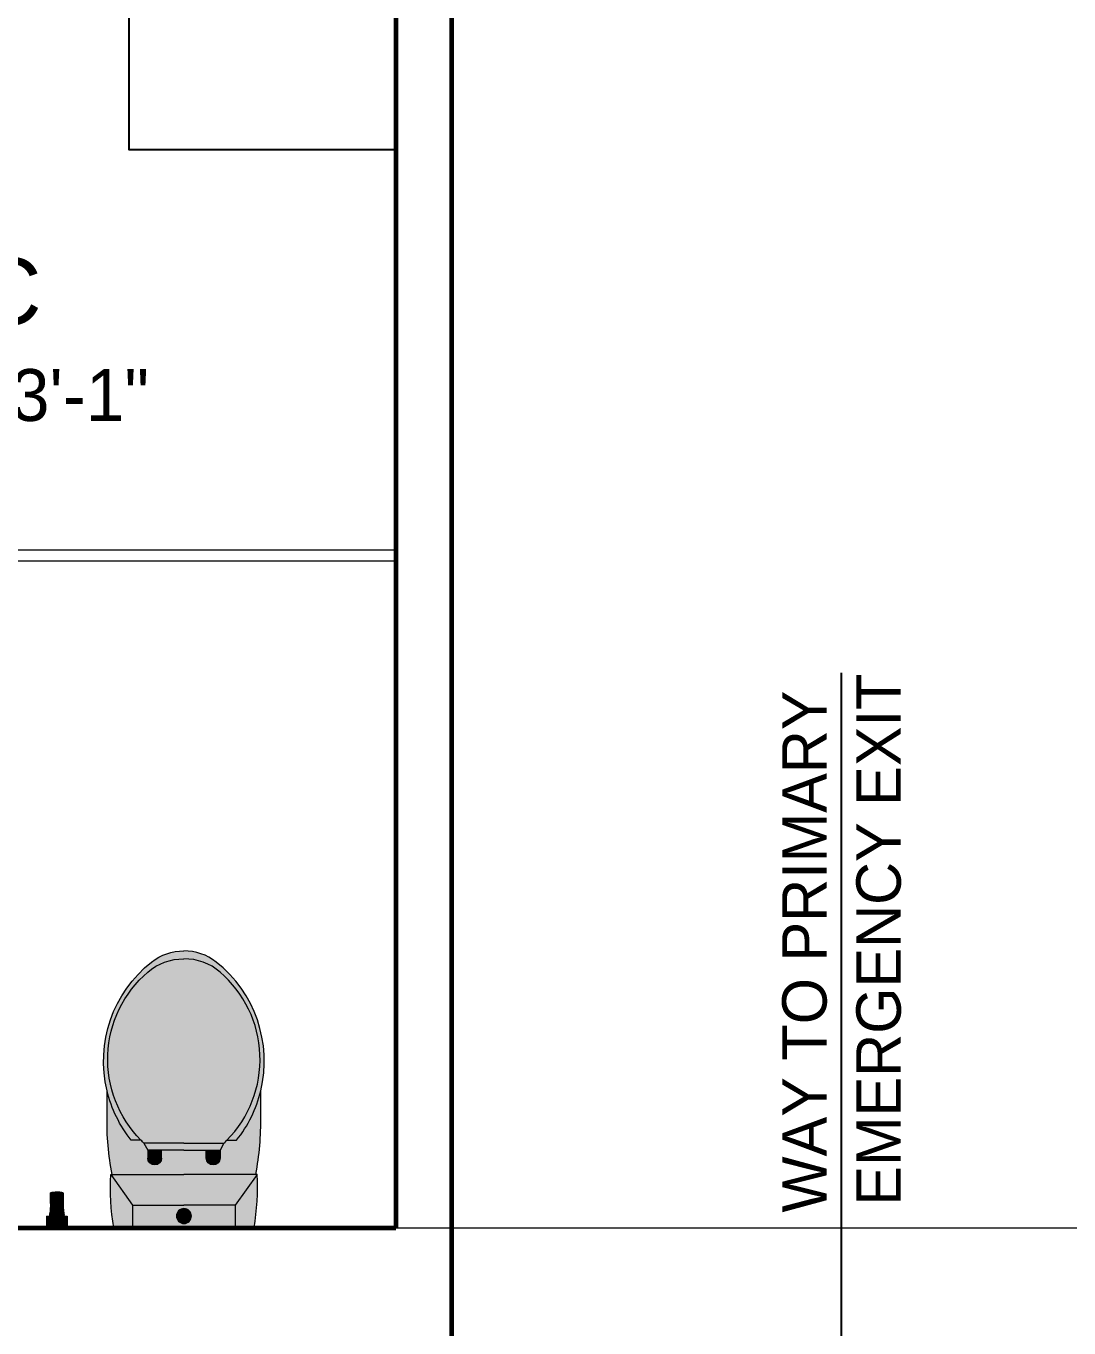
# Model space of a CAD drawing. Header units: feet. Extents: x 109753 to 150441, y 47761 to 75080.
# Drawn here: x 126818.7 to 126912.5, y 50687.7 to 50804.8 of the extents above; entities that cross this region are included whole.
import ezdxf

# ---------------------------------------------------------------- set-up
doc = ezdxf.new("R2010")
doc.units = ezdxf.units.FT
doc.header["$LTSCALE"] = 50
doc.header["$MEASUREMENT"] = 0
doc.linetypes.add('CENTER', pattern=[2, 1.25, -0.25, 0.25, -0.25])
for name, color, linetype, lineweight in [('A-Furniture', 175, 'Continuous', 0), ('CENTRELINE', 146, 'CENTER', 18), ('door and windows', 4, 'Continuous', 13), ('TEXT', 181, 'Continuous', 13), ('WALL', 1, 'Continuous', 60)]:
    doc.layers.add(name, color=color, linetype=linetype, lineweight=lineweight)
doc.styles.add('GL_Imperial', font='GOTHIC.TTF', dxfattribs={"height": 8})

# ---------------------------------------------------------------- blocks, each defined once
blk = doc.blocks.new('toilet')
at = {"true_color": 0xaaabad}
h = blk.add_hatch(color=253, dxfattribs=at)
h.dxf.hatch_style = 1
h.paths.add_polyline_path([(-0.1212, 0), (-0.1657, 0, 0.056711), (-0.1727, -0.126), (-0.1212, -0.054)])
at = {"true_color": 0xcecdcb}
h = blk.add_hatch(color=254, dxfattribs=at)
h.dxf.hatch_style = 1
h.paths.add_polyline_path([(0.1213, -0.054), (0.1213, 0), (-0.1212, 0), (-0.1212, -0.054), (0, -0.054)])
h.paths.add_polyline_path([(-0.0176, -0.0279, -1), (0.0176, -0.0279, -1)], flags=16)
h.paths.add_polyline_path([(-0.0154, -0.0279, -1), (0.0154, -0.0279, -1)], flags=0)
at = {"true_color": 0xaaabad}
h = blk.add_hatch(color=253, dxfattribs=at)
h.dxf.hatch_style = 1
h.paths.add_polyline_path([(0.1657, 0), (0.1213, 0), (0.1213, -0.054), (0.1727, -0.126, 0.056711)])
h = blk.add_hatch(color=253, dxfattribs=at)
h.dxf.hatch_style = 1
h.paths.add_polyline_path([(-0.3242, -0.0279), (-0.3167, -0.0279), (-0.3129, -0.0279), (-0.3086, -0.0078), (-0.3086, -0.0001), (-0.3242, -0.0001)])
at = {"true_color": 0x646d72}
h = blk.add_hatch(color=251, dxfattribs=at)
h.dxf.hatch_style = 1
h.paths.add_polyline_path([(-0.3129, -0.0279), (-0.3167, -0.0279), (-0.3168, -0.0309), (-0.3163, -0.0339), (-0.3146, -0.0478), (-0.3146, -0.0355)])
at = {"true_color": 0xcecdcb}
h = blk.add_hatch(color=254, dxfattribs=at)
h.dxf.hatch_style = 1
h.paths.add_polyline_path([(-0.2924, -0.002, 0.362033), (-0.2934, -0.0011), (-0.2999, -0.0011), (-0.3064, -0.0011, 0.362033), (-0.3074, -0.002), (-0.3146, -0.0355), (-0.3146, -0.0356), (-0.3144, -0.0352), (-0.3137, -0.0347), (-0.3126, -0.0343), (-0.311, -0.0339), (-0.309, -0.0336), (-0.3067, -0.0333), (-0.3042, -0.0332), (-0.3015, -0.0331), (-0.2987, -0.0331), (-0.296, -0.0331), (-0.2935, -0.0333), (-0.2911, -0.0335), (-0.2891, -0.0339), (-0.2874, -0.0342), (-0.2862, -0.0346), (-0.2855, -0.0351), (-0.2852, -0.0356)])
at = {"true_color": 0xaaabad}
h = blk.add_hatch(color=253, dxfattribs=at)
h.dxf.hatch_style = 1
h.paths.add_polyline_path([(-0.3064, -0.0011), (-0.2999, -0.0011), (-0.2934, -0.0011, -0.362033), (-0.2924, -0.002), (-0.2912, -0.0078), (-0.2912, -0.0001), (-0.3086, -0.0001), (-0.3086, -0.0078), (-0.3074, -0.002, -0.362033)])
h = blk.add_hatch(color=253, dxfattribs=at)
h.dxf.hatch_style = 1
h.paths.add_polyline_path([(-0.2868, -0.0279), (-0.2831, -0.0279), (-0.2756, -0.0279), (-0.2756, -0.0001), (-0.2912, -0.0001), (-0.2912, -0.0078)])
at = {"true_color": 0x646d72}
h = blk.add_hatch(color=251, dxfattribs=at)
h.dxf.hatch_style = 1
h.paths.add_polyline_path([(-0.283, -0.0309), (-0.2831, -0.0279), (-0.2868, -0.0279), (-0.2852, -0.0356), (-0.2852, -0.0478), (-0.2835, -0.0339)])
h = blk.add_hatch(color=251, dxfattribs=at)
h.dxf.hatch_style = 1
h.paths.add_polyline_path([(-0.0154, -0.0279, 1), (0.0154, -0.0279, 1)], flags=0)
h.paths.add_polyline_path([(0.0176, -0.0279, 1), (-0.0176, -0.0279, 1)])
h.paths.add_polyline_path([(0.0154, -0.0279, -1), (-0.0154, -0.0279, -1)], flags=16)
at = {"true_color": 0xaaabad}
h = blk.add_hatch(color=253, dxfattribs=at)
h.dxf.hatch_style = 1
h.paths.add_polyline_path([(0.0154, -0.0279, 1), (-0.0154, -0.0279, 1)])
at = {"true_color": 0x646d72}
h = blk.add_hatch(color=251, dxfattribs=at)
h.dxf.hatch_style = 1
h.paths.add_polyline_path([(-0.2874, -0.0564), (-0.2891, -0.056), (-0.2911, -0.0557), (-0.2935, -0.0555), (-0.296, -0.0553), (-0.2987, -0.0552), (-0.3015, -0.0553), (-0.3042, -0.0553), (-0.3067, -0.0555), (-0.309, -0.0558), (-0.311, -0.0561), (-0.3126, -0.0565), (-0.3137, -0.0569), (-0.3144, -0.0574), (-0.3146, -0.0578), (-0.3146, -0.0577, 0.37361), (-0.3145, -0.0606), (-0.3144, -0.0602), (-0.3137, -0.0598), (-0.3126, -0.0593), (-0.311, -0.0589), (-0.309, -0.0586), (-0.3067, -0.0584), (-0.3042, -0.0582), (-0.3015, -0.0581), (-0.2987, -0.0581), (-0.296, -0.0582), (-0.2935, -0.0583), (-0.2911, -0.0586), (-0.2891, -0.0589), (-0.2874, -0.0593), (-0.2862, -0.0597), (-0.2855, -0.0601), (-0.2852, -0.0606, 0.367488), (-0.2852, -0.0577), (-0.2855, -0.0573), (-0.2862, -0.0568)])
at = {"true_color": 0xcecdcb}
h = blk.add_hatch(color=254, dxfattribs=at)
h.dxf.hatch_style = 1
h.paths.add_polyline_path([(-0.2987, -0.0704), (-0.296, -0.0705), (-0.2922, -0.0707), (-0.2881, -0.0714), (-0.2862, -0.072), (-0.2852, -0.0726, 0.096235), (-0.2852, -0.0623), (-0.2852, -0.0606), (-0.2855, -0.0601), (-0.2862, -0.0597), (-0.2874, -0.0593), (-0.2891, -0.0589), (-0.2911, -0.0586), (-0.2935, -0.0583), (-0.296, -0.0582), (-0.2987, -0.0581), (-0.3015, -0.0581), (-0.3042, -0.0582), (-0.3067, -0.0584), (-0.309, -0.0586), (-0.311, -0.0589), (-0.3126, -0.0593), (-0.3137, -0.0598), (-0.3144, -0.0602), (-0.3146, -0.0607), (-0.3146, -0.0623, 0.094513), (-0.3147, -0.0724), (-0.312, -0.0714), (-0.309, -0.0709), (-0.3067, -0.0707), (-0.3042, -0.0705), (-0.3015, -0.0704)])
h = blk.add_hatch(color=254, dxfattribs=at)
h.dxf.hatch_style = 1
h.paths.add_polyline_path([(-0.2852, -0.0356), (-0.2855, -0.0351), (-0.2862, -0.0346), (-0.2874, -0.0342), (-0.2891, -0.0339), (-0.2911, -0.0335), (-0.2935, -0.0333), (-0.296, -0.0331), (-0.2987, -0.0331), (-0.3015, -0.0331), (-0.3042, -0.0332), (-0.3067, -0.0333), (-0.309, -0.0336), (-0.311, -0.0339), (-0.3126, -0.0343), (-0.3137, -0.0347), (-0.3144, -0.0352), (-0.3146, -0.0356), (-0.3146, -0.0478), (-0.3146, -0.0578), (-0.3144, -0.0574), (-0.3137, -0.0569), (-0.3126, -0.0565), (-0.311, -0.0561), (-0.309, -0.0558), (-0.3067, -0.0555), (-0.3042, -0.0553), (-0.3015, -0.0553), (-0.2987, -0.0552), (-0.296, -0.0553), (-0.2935, -0.0555), (-0.2911, -0.0557), (-0.2891, -0.056), (-0.2874, -0.0564), (-0.2862, -0.0568), (-0.2855, -0.0573), (-0.2852, -0.0577), (-0.2852, -0.0478)])
at = {"true_color": 0x646d72}
h = blk.add_hatch(color=251, dxfattribs=at)
h.dxf.hatch_style = 1
h.paths.add_polyline_path([(-0.2987, -0.0598), (-0.296, -0.0599), (-0.2935, -0.0601), (-0.2911, -0.0603), (-0.2891, -0.0606), (-0.2866, -0.0612), (-0.2852, -0.062), (-0.2852, -0.0606), (-0.2855, -0.0601), (-0.2862, -0.0597), (-0.2874, -0.0593), (-0.2891, -0.0589), (-0.2911, -0.0586), (-0.2935, -0.0583), (-0.296, -0.0582), (-0.2987, -0.0581), (-0.3015, -0.0581), (-0.3042, -0.0582), (-0.3067, -0.0584), (-0.309, -0.0586), (-0.311, -0.0589), (-0.3126, -0.0593), (-0.3137, -0.0598), (-0.3144, -0.0602), (-0.3146, -0.0607), (-0.3146, -0.062), (-0.3137, -0.0615), (-0.3126, -0.0611), (-0.311, -0.0607), (-0.309, -0.0604), (-0.3067, -0.0601), (-0.3042, -0.0599), (-0.3015, -0.0598)], flags=17)
at = {"true_color": 0xaaabad}
h = blk.add_hatch(color=253, dxfattribs=at)
h.dxf.hatch_style = 1
h.paths.add_polyline_path([(0, -0.054), (-0.1212, -0.054), (-0.1727, -0.126), (-0.1695, -0.126), (0, -0.126), (0.1695, -0.126), (0.1727, -0.126), (0.1213, -0.054)])
at = {"true_color": 0x646d72}
h = blk.add_hatch(color=251, dxfattribs=at)
h.dxf.hatch_style = 1
h.paths.add_polyline_path([(-0.3015, -0.0704), (-0.3042, -0.0705), (-0.3067, -0.0707), (-0.309, -0.0709), (-0.311, -0.0713), (-0.3126, -0.0716), (-0.3137, -0.0721), (-0.3144, -0.0725), (-0.3146, -0.073), (-0.3146, -0.0747, 0.302314), (-0.3147, -0.0774), (-0.3134, -0.0765), (-0.311, -0.0759), (-0.309, -0.0756), (-0.3067, -0.0753), (-0.3042, -0.0751), (-0.3015, -0.0751), (-0.2987, -0.075), (-0.296, -0.0751), (-0.2922, -0.0754), (-0.2881, -0.076), (-0.2862, -0.0766), (-0.2851, -0.0773, 0.296022), (-0.2852, -0.0747), (-0.2852, -0.0729), (-0.2855, -0.0724), (-0.2862, -0.072), (-0.2874, -0.0716), (-0.2891, -0.0712), (-0.2911, -0.0709), (-0.2935, -0.0706), (-0.296, -0.0705), (-0.2987, -0.0704)])
at = {"true_color": 0xcecdcb}
h = blk.add_hatch(color=254, dxfattribs=at)
h.dxf.hatch_style = 1
h.paths.add_polyline_path([(-0.3015, -0.0751), (-0.3042, -0.0751), (-0.3067, -0.0753), (-0.309, -0.0756), (-0.311, -0.0759), (-0.3126, -0.0763), (-0.3137, -0.0767), (-0.3144, -0.0772), (-0.3146, -0.0776), (-0.3146, -0.0821), (-0.3133, -0.0814), (-0.3119, -0.081), (-0.31, -0.0806), (-0.3078, -0.0803), (-0.3052, -0.0801), (-0.3025, -0.08), (-0.2997, -0.0799), (-0.2968, -0.08), (-0.2941, -0.0801), (-0.2916, -0.0804), (-0.2894, -0.0807), (-0.2867, -0.0813), (-0.2852, -0.0821), (-0.2852, -0.0775), (-0.2855, -0.0771), (-0.2862, -0.0766), (-0.2874, -0.0762), (-0.2891, -0.0758), (-0.2911, -0.0755), (-0.2935, -0.0753), (-0.296, -0.0751), (-0.2987, -0.075)])
at = {"true_color": 0x646d72}
h = blk.add_hatch(color=251, dxfattribs=at)
h.dxf.hatch_style = 1
h.paths.add_polyline_path([(-0.2855, -0.082), (-0.2863, -0.0815), (-0.2876, -0.0811), (-0.2894, -0.0807), (-0.2916, -0.0804), (-0.2941, -0.0801), (-0.2968, -0.08), (-0.2997, -0.0799), (-0.3025, -0.08), (-0.3052, -0.0801), (-0.3078, -0.0803), (-0.31, -0.0806), (-0.3119, -0.081), (-0.3133, -0.0814), (-0.3142, -0.0819), (-0.3146, -0.0824), (-0.3146, -0.0824), (-0.3144, -0.0829), (-0.3137, -0.0834), (-0.3126, -0.0838), (-0.311, -0.0842), (-0.309, -0.0845), (-0.3067, -0.0847), (-0.3042, -0.0849), (-0.3015, -0.085), (-0.2987, -0.085), (-0.296, -0.0849), (-0.2935, -0.0848), (-0.2911, -0.0845), (-0.2891, -0.0842), (-0.2874, -0.0839), (-0.2862, -0.0834), (-0.2855, -0.083), (-0.2852, -0.0825)])
at = {"true_color": 0xaaabad}
h = blk.add_hatch(color=253, dxfattribs=at)
h.dxf.hatch_style = 1
h.paths.add_polyline_path([(-0.1814, -0.2634), (-0.1814, -0.3235, -0.11024), (-0.1242, -0.2069), (-0.1014, -0.2069, -0.008985), (-0.0945, -0.2001), (-0.0853, -0.1833), (-0.0853, -0.165, -1), (-0.0525, -0.165), (-0.0525, -0.1833), (0, -0.1833), (0.0525, -0.1833), (0.0525, -0.165, -1), (0.0853, -0.165), (0.0853, -0.1833), (0.0945, -0.2001, -0.008985), (0.1014, -0.2069), (0.1242, -0.2069, -0.11024), (0.1814, -0.3235), (0.1814, -0.2634, 0.052199), (0.1695, -0.126), (0, -0.126), (-0.1695, -0.126, 0.052199)])
at = {"true_color": 0x646d72}
h = blk.add_hatch(color=251, dxfattribs=at)
h.dxf.hatch_style = 1
h.paths.add_polyline_path([(-0.0525, -0.1833), (-0.0525, -0.165, 1), (-0.0853, -0.165), (-0.0853, -0.1833)])
h = blk.add_hatch(color=251, dxfattribs=at)
h.dxf.hatch_style = 1
h.paths.add_polyline_path([(0.0525, -0.1833), (0.0853, -0.1833), (0.0853, -0.165, 1), (0.0525, -0.165)])
h = blk.add_hatch(color=251, dxfattribs=at)
h.dxf.hatch_style = 1
h.paths.add_polyline_path([(0.0945, -0.2001), (0.0853, -0.1833), (0.0525, -0.1833), (0, -0.1833), (-0.0525, -0.1833), (-0.0853, -0.1833), (-0.0945, -0.2001), (0, -0.2001)])
h = blk.add_hatch(color=251, dxfattribs=at)
h.dxf.hatch_style = 1
h.paths.add_polyline_path([(0.0853, -0.604, -0.182634), (0, -0.6351, -0.182634), (-0.0853, -0.604, -0.434217), (-0.1014, -0.2069), (-0.1242, -0.2069, 0.11024), (-0.1814, -0.3235, 0.292914), (-0.0762, -0.6277, 0.16845), (0, -0.6541, 0.16845), (0.0762, -0.6277, 0.292914), (0.1814, -0.3235, 0.11024), (0.1242, -0.2069), (0.1014, -0.2069, -0.434217)])
at = {"true_color": 0xcecdcb}
h = blk.add_hatch(color=254, dxfattribs=at)
h.dxf.hatch_style = 1
h.paths.add_polyline_path([(0, -0.6351, 0.182634), (0.0853, -0.604, 0.434217), (0.1014, -0.2069, 0.008985), (0.0945, -0.2001), (0, -0.2001), (-0.0945, -0.2001, 0.008985), (-0.1014, -0.2069, 0.434217), (-0.0853, -0.604, 0.182634)])
blk.add_line((-0.3242, -0.0001), (-0.2756, -0.0001))
at = {"linetype": 'Continuous'}
for p, q in [((-0.3242, -0.0279), (-0.3242, -0.0001)), ((-0.3242, -0.0279), (-0.3167, -0.0279)), ((-0.2831, -0.0279), (-0.2756, -0.0279)), ((-0.2756, -0.0279), (-0.2756, -0.0001)), ((-0.3146, -0.0478), (-0.3163, -0.0339)), ((-0.3146, -0.0606), (-0.3146, -0.0623)), ((-0.2852, -0.0478), (-0.2835, -0.0339)), ((-0.2852, -0.0577), (-0.2852, -0.0478)), ((-0.2852, -0.0623), (-0.2852, -0.0606)), ((-0.3146, -0.0729), (-0.3146, -0.0747)), ((-0.3146, -0.0776), (-0.3146, -0.0824)), ((-0.2852, -0.0747), (-0.2852, -0.0729)), ((-0.2852, -0.0824), (-0.2852, -0.0775))]:
    blk.add_line(p, q, dxfattribs=at)
at = {"color": 7, "linetype": 'Continuous'}
blk.add_line((-0.3167, -0.0279), (-0.3129, -0.0279), dxfattribs=at)
at = {"color": 252, "linetype": 'Continuous', "lineweight": 5, "true_color": 0x939598}
for p, q in [((-0.3074, -0.002), (-0.3146, -0.0356)), ((-0.3086, -0.0078), (-0.3086, -0.0001)), ((-0.2999, -0.0011), (-0.3064, -0.0011)), ((-0.2999, -0.0011), (-0.2934, -0.0011)), ((-0.2924, -0.002), (-0.2852, -0.0356)), ((-0.2912, -0.0078), (-0.2912, -0.0001)), ((-0.2868, -0.0279), (-0.2831, -0.0279)), ((-0.3146, -0.0355), (-0.3146, -0.0478)), ((-0.2852, -0.0478), (-0.2852, -0.0356))]:
    blk.add_line(p, q, dxfattribs=at)
at = {"color": 252, "lineweight": 5, "true_color": 0x939598}
for p, q in [((-0.0945, -0.2001), (-0.0853, -0.1833)), ((-0.0853, -0.1833), (-0.0853, -0.165)), ((-0.0525, -0.1833), (-0.0853, -0.1833)), ((-0.0525, -0.165), (-0.0525, -0.1833)), ((0, -0.1833), (-0.0525, -0.1833)), ((0, -0.1833), (0.0525, -0.1833)), ((0.0525, -0.165), (0.0525, -0.1833)), ((0.0525, -0.1833), (0.0853, -0.1833)), ((0.0853, -0.1833), (0.0853, -0.165)), ((0.0945, -0.2001), (0.0853, -0.1833))]:
    blk.add_line(p, q, dxfattribs=at)
for points in [[(-0.1657, 0, 0.056711), (-0.1727, -0.126), (-0.1695, -0.126)], [(0.1657, 0, -0.056711), (0.1727, -0.126), (0.1695, -0.126)], [(-0.1695, -0.1262, 0.052121), (-0.1814, -0.2634), (-0.1814, -0.3235, 0.14456)], [(0.1695, -0.1262, -0.052121), (0.1814, -0.2634), (0.1814, -0.3235, -0.14456)], [(-0.1814, -0.3235, 0.292914), (-0.0762, -0.6277, 0.16845), (0, -0.6541, 2.883082)], [(0.1814, -0.3235, -0.292914), (0.0762, -0.6277, -0.16845), (0, -0.6541, -2.883082)]]:
    blk.add_lwpolyline(points, format="xyb")
for points in [[(-0.1727, -0.126), (-0.1212, -0.054), (-0.1212, 0)], [(0.1727, -0.126), (0.1213, -0.054), (0.1213, 0)], [(-0.1212, -0.054), (0, -0.054)], [(0.1213, -0.054), (0, -0.054)]]:
    blk.add_lwpolyline(points, dxfattribs=at)
blk.add_lwpolyline([(0.1657, 0), (-0.1657, 0)])
at = {"linetype": 'Continuous', "flags": 128}
for points in [[(-0.3167, -0.0279), (-0.3168, -0.0309), (-0.3163, -0.0339)], [(-0.2835, -0.0339), (-0.283, -0.0309), (-0.2831, -0.0279)], [(-0.3146, -0.0824), (-0.3144, -0.0829), (-0.3137, -0.0834), (-0.3126, -0.0838), (-0.311, -0.0842), (-0.309, -0.0845), (-0.3067, -0.0847), (-0.3042, -0.0849), (-0.3015, -0.085), (-0.2987, -0.085), (-0.296, -0.0849), (-0.2935, -0.0848), (-0.2911, -0.0845), (-0.2891, -0.0842), (-0.2874, -0.0839), (-0.2862, -0.0834), (-0.2855, -0.083), (-0.2852, -0.0825)]]:
    blk.add_lwpolyline(points, dxfattribs=at)
at = {"color": 252, "linetype": 'Continuous', "lineweight": 5, "true_color": 0x939598, "flags": 128}
for points in [[(-0.2852, -0.0356), (-0.2855, -0.0351), (-0.2862, -0.0346), (-0.2874, -0.0342), (-0.2891, -0.0339), (-0.2911, -0.0335), (-0.2935, -0.0333), (-0.296, -0.0331), (-0.2987, -0.0331), (-0.3015, -0.0331), (-0.3042, -0.0332), (-0.3067, -0.0333), (-0.309, -0.0336), (-0.311, -0.0339), (-0.3126, -0.0343), (-0.3137, -0.0347), (-0.3144, -0.0352), (-0.3146, -0.0356)], [(-0.2852, -0.0577), (-0.2855, -0.0573), (-0.2862, -0.0568), (-0.2874, -0.0564), (-0.2891, -0.056), (-0.2911, -0.0557), (-0.2935, -0.0555), (-0.296, -0.0553), (-0.2987, -0.0552), (-0.3015, -0.0553), (-0.3042, -0.0553), (-0.3067, -0.0555), (-0.309, -0.0558), (-0.311, -0.0561), (-0.3126, -0.0565), (-0.3137, -0.0569), (-0.3144, -0.0574), (-0.3146, -0.0578), (-0.3146, -0.0478)], [(-0.2852, -0.0606), (-0.2855, -0.0601), (-0.2862, -0.0597), (-0.2874, -0.0593), (-0.2891, -0.0589), (-0.2911, -0.0586), (-0.2935, -0.0583), (-0.296, -0.0582), (-0.2987, -0.0581), (-0.3015, -0.0581), (-0.3042, -0.0582), (-0.3067, -0.0584), (-0.309, -0.0586), (-0.311, -0.0589), (-0.3126, -0.0593), (-0.3137, -0.0598), (-0.3144, -0.0602), (-0.3146, -0.0607)], [(-0.2852, -0.0623), (-0.2855, -0.0619), (-0.2862, -0.0614), (-0.2874, -0.061), (-0.2891, -0.0606), (-0.2911, -0.0603), (-0.2935, -0.0601), (-0.296, -0.0599), (-0.2987, -0.0598), (-0.3015, -0.0598), (-0.3042, -0.0599), (-0.3067, -0.0601), (-0.309, -0.0604), (-0.311, -0.0607), (-0.3126, -0.0611), (-0.3137, -0.0615), (-0.3144, -0.0619), (-0.3146, -0.0624)], [(-0.2852, -0.0729), (-0.2855, -0.0724), (-0.2862, -0.072), (-0.2874, -0.0716), (-0.2891, -0.0712), (-0.2911, -0.0709), (-0.2935, -0.0706), (-0.296, -0.0705), (-0.2987, -0.0704), (-0.3015, -0.0704), (-0.3042, -0.0705), (-0.3067, -0.0707), (-0.309, -0.0709), (-0.311, -0.0713), (-0.3126, -0.0716), (-0.3137, -0.0721), (-0.3144, -0.0725), (-0.3146, -0.073)], [(-0.2852, -0.0747), (-0.2855, -0.0742), (-0.2862, -0.0738), (-0.2874, -0.0733), (-0.2891, -0.073), (-0.2911, -0.0727), (-0.2935, -0.0724), (-0.296, -0.0722), (-0.2987, -0.0722), (-0.3015, -0.0722), (-0.3042, -0.0723), (-0.3067, -0.0724), (-0.309, -0.0727), (-0.311, -0.073), (-0.3126, -0.0734), (-0.3137, -0.0738), (-0.3144, -0.0743), (-0.3146, -0.0747)], [(-0.2852, -0.0775), (-0.2855, -0.0771), (-0.2862, -0.0766), (-0.2874, -0.0762), (-0.2891, -0.0758), (-0.2911, -0.0755), (-0.2935, -0.0753), (-0.296, -0.0751), (-0.2987, -0.075), (-0.3015, -0.0751), (-0.3042, -0.0751), (-0.3067, -0.0753), (-0.309, -0.0756), (-0.311, -0.0759), (-0.3126, -0.0763), (-0.3137, -0.0767), (-0.3144, -0.0772), (-0.3146, -0.0776)]]:
    blk.add_lwpolyline(points, dxfattribs=at)
at = {"color": 7, "linetype": 'Continuous', "flags": 128}
blk.add_lwpolyline([(-0.2852, -0.0824), (-0.2855, -0.082), (-0.2863, -0.0815), (-0.2876, -0.0811), (-0.2894, -0.0807), (-0.2916, -0.0804), (-0.2941, -0.0801), (-0.2968, -0.08), (-0.2997, -0.0799), (-0.3025, -0.08), (-0.3052, -0.0801), (-0.3078, -0.0803), (-0.31, -0.0806), (-0.3119, -0.081), (-0.3133, -0.0814), (-0.3142, -0.0819), (-0.3146, -0.0824)], dxfattribs=at)
at = {"color": 7}
for points in [[(-0.1695, -0.126), (0, -0.126)], [(0.1695, -0.126), (0, -0.126)]]:
    blk.add_lwpolyline(points, dxfattribs=at)
at = {"color": 252, "lineweight": 5, "true_color": 0x939598}
for points in [[(-0.1242, -0.2069, 0.11024), (-0.1814, -0.3235, 0.16845)], [(-0.1014, -0.2069), (-0.1242, -0.2069, 0.416606)], [(0.1014, -0.2069), (0.1242, -0.2069, -0.416606)], [(0.1242, -0.2069, -0.11024), (0.1814, -0.3235, -0.16845)]]:
    blk.add_lwpolyline(points, format="xyb", dxfattribs=at)
at = {"color": 7}
for points in [[(-0.1014, -0.2069, 0.434217), (-0.0853, -0.604, 0.182634), (0, -0.6351, 2.693815)], [(-0.0945, -0.2001, 0.008985), (-0.1014, -0.2069, 0.182634)], [(0, -0.2001), (-0.0945, -0.2001, 0.008985)], [(0, -0.2001), (0.0945, -0.2001, -0.444938)], [(0.1014, -0.2069, -0.434217), (0.0853, -0.604, -0.182634), (0, -0.6351, -2.693815)], [(0.0945, -0.2001, -0.008985), (0.1014, -0.2069, -0.182634)]]:
    blk.add_lwpolyline(points, format="xyb", dxfattribs=at)
blk.add_circle((0, -0.0279), 0.0176)
at = {"color": 8}
blk.add_circle((0, -0.0279), 0.0154, dxfattribs=at)
at = {"color": 252, "linetype": 'Continuous', "lineweight": 5, "true_color": 0x939598}
for centre, start, end in [((-0.3064, -0.0022), 90, 169.6077), ((-0.2934, -0.0022), 10.3923, 90)]:
    blk.add_arc(centre, 0.00104, start, end, dxfattribs=at)
at = {"linetype": 'Continuous'}
for centre, radius, start, end in [((-0.3129, -0.0592), 0.0022, 139.3773, 220.3556), ((-0.2869, -0.0592), 0.0022, 319.6444, 40.3556), ((-0.2881, -0.0676), 0.027, 168.7018, 191.2982), ((-0.3126, -0.0761), 0.00244, 143.8457, 216.1543), ((-0.3117, -0.0676), 0.027, 348.7018, 11.2982), ((-0.2872, -0.0761), 0.00244, 323.8457, 36.1543)]:
    blk.add_arc(centre, radius, start, end, dxfattribs=at)
at = {"color": 252, "lineweight": 5, "true_color": 0x939598}
for centre in [(-0.0689, -0.165), (0.0689, -0.165)]:
    blk.add_arc(centre, 0.0164, 0, 180, dxfattribs=at)

msp = doc.modelspace()

# ---------------------------------------------------------------- linework, layer by layer
for points in [[(126827.99, 50853.79), (126827.99, 50793.67), (126851.99, 50793.67)], [(126892.07, 50657.95), (126896.95, 50672.76), (126887.19, 50672.76), (126892.07, 50657.95), (126892.07, 50746.59)]]:
    msp.add_lwpolyline(points)
at = {"layer": 'CENTRELINE', "ltscale": 35}
msp.add_line((126392.03, 50696.67), (127331.03, 50696.67), dxfattribs=at)
at = {"layer": 'door and windows'}
for p, q in [((126770.03, 50757.67), (126851.99, 50757.67)), ((126770.03, 50756.67), (126851.99, 50756.67))]:
    msp.add_line(p, q, dxfattribs=at)
at = {"layer": 'WALL'}
for p, q in [((126856.99, 51068.91), (126856.99, 50471.55)), ((126851.99, 50853.79), (126851.99, 50696.67)), ((126770.03, 50696.67), (126851.99, 50696.67))]:
    msp.add_line(p, q, dxfattribs=at)

# ---------------------------------------------------------------- block references
at = {"layer": 'A-Furniture', "xscale": -38.10000000000003, "yscale": 38.10000000000003, "zscale": 38.10000000000003, "rotation": 180}
msp.add_blockref('toilet', (126832.93, 50696.67), dxfattribs=at)

# ---------------------------------------------------------------- texts
at = {"layer": 'TEXT', "insert": (126780.9, 50783.92), "char_height": 8, "width": 59.668, "attachment_point": 1, "style": 'GL_Imperial'}
msp.add_mtext('{\\H0.75x;      C. W/C\\P\\pi10.51853;\\H0.77778x;6\'-10" x 13\'-1"}', dxfattribs=at)
at = {"layer": 'TEXT', "insert": (126886.73, 50697.9), "char_height": 4, "width": 46.7728, "attachment_point": 1, "rotation": 90, "style": 'GL_Imperial'}
msp.add_mtext('\\pi0.15052;WAY TO PRIMARY \\P\\pi0.77459;EMERGENCY EXIT', dxfattribs=at)

doc.saveas('drawing.dxf')
